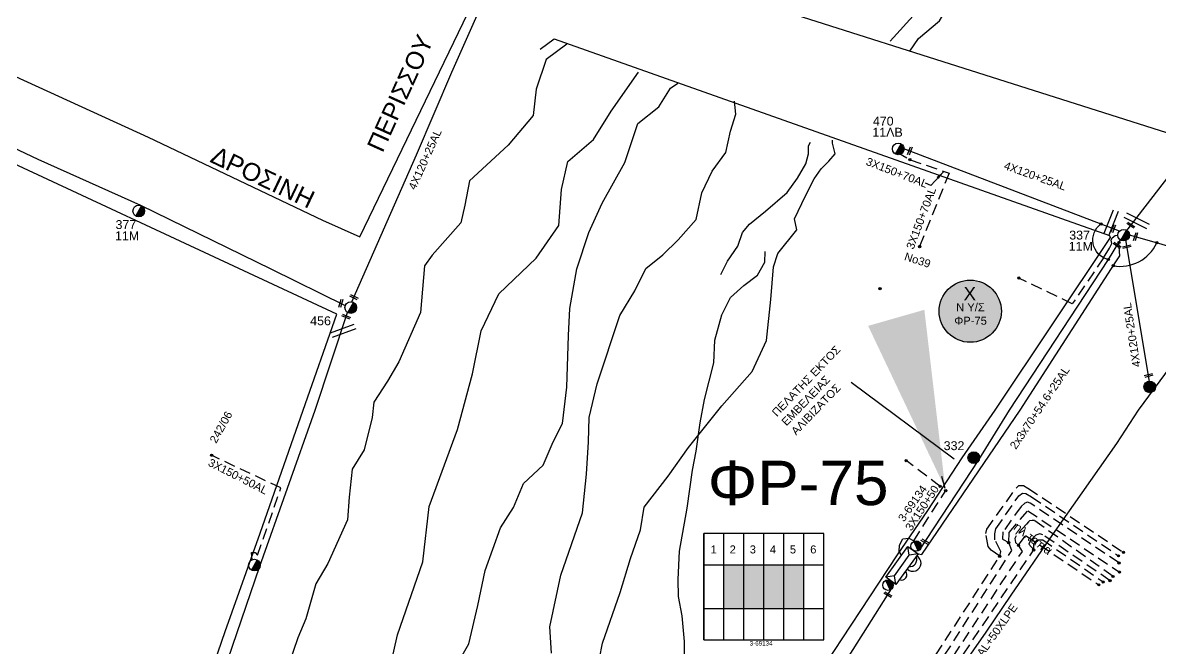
# Model space of a CAD drawing. Header units: millimetres. Extents: x 974 to 2037, y 106 to 580.
# Drawn here: x 1429.5 to 1557.4, y 203.5 to 273.9 of the extents above; entities that cross this region are included whole.
import ezdxf
from ezdxf.enums import TextEntityAlignment as Align

# ---------------------------------------------------------------- set-up
doc = ezdxf.new("R2010")
doc.units = ezdxf.units.MM
doc.linetypes.add('DASHED', pattern=[19.05, 12.7, -6.35])
for name, color, linetype in [('Άγνωστα', 7, 'Continuous'), ('Ασφαλειοκιβώτια Χ.Τ 6 αναχωρήσεων', 7, 'Continuous'), ('Γέφυρες Εναέριου Δικτύου', 7, 'Continuous'), ('Γυμνά εναέρια ΧΤ (3Φ)   4x16AL', 7, 'Continuous'), ('Επιγραφές - Σχήματα', 7, 'Continuous'), ('Καλώδια ΧΤ   3x150+50AL', 7, 'DASHED'), ('Καλώδια ΧΤ   3x150+70AL', 7, 'DASHED'), ('Καλώδια ΧΤ   3x150AL+50XLPE', 7, 'DASHED'), ('Μηχανική τομή', 7, 'Continuous'), ('Πελάτης μέσης τάσης', 7, 'Continuous'), ('Στύλος Ξύλινος', 7, 'Continuous'), ('Στύλος Ξύλινος @ 1', 7, 'Continuous'), ('Στύλος ΦΜ', 7, 'Continuous'), ('Στύλος ΦΜ @ 1', 7, 'Continuous'), ('Συνδέσεις', 7, 'Continuous'), ('Συνεστραμμένα ΧΤ   3x70+54.6+25 AL', 7, 'SYN_LINE'), ('Συνεστραμμένα ΧΤ   4x120+25 AL', 7, 'SYN_LINE'), ('Τομή', 7, 'Continuous'), ('Υποσταθμός εναέριος 2 στύλων', 7, 'Continuous'), ('Υποσταθμός πόλεως', 7, 'Continuous'), ('Υπόβαθρο ΔΕΗ', 7, 'Continuous')]:
    doc.layers.add(name, color=color, linetype=linetype)
doc.styles.get("Standard").update_dxf_attribs({"font": 'arial.ttf'})
doc.linetypes.add('SYN_LINE', pattern='A,0.5,-0.0001,["/\\/\\/\\/",Standard,S=0.1,R=0,X=0,Y=-0.05],-0.25', length=0.7501)
doc.dimstyles.new('ISO-25', dxfattribs={"dimtxt": 2.5, "dimasz": 2.5, "dimexe": 1.25, "dimexo": 0.625, "dimtad": 1, "dimtxsty": 'Standard', "dimcen": 2.5, "dimadec": 0, "dimazin": 0, "dimtfac": 1, "dimtmove": 0, "dimatfit": 3, "dimfxl": 1, "dimarcsym": 0})

# ---------------------------------------------------------------- blocks, each defined once
blk = doc.blocks.new('ΥΠΑΡΧΩΝ ΤΣΙΜΕΝΤΕΝΙΟΣ ΣΤΥΛΟΣ')
at = {"layer": 'Στύλος ΦΜ'}
blk.add_hatch(color=256, dxfattribs=at).paths.add_polyline_path([(-1.29, -2.28, 0.574793), (2.62, 0, 0.268822), (1.3, 2.27)])
blk.add_line((-1.29, -2.28), (1.3, 2.27), dxfattribs=at)
blk.add_circle((0, 0), 2.62, dxfattribs=at)
at = {"layer": 'Στύλος ΦΜ', "flags": 4}
for tag, p in [('ΑΡΙΘΜΟΣ', (-4.68, 8.05)), ('ΤΥΠΟΣ', (-4.91, 3.03))]:
    blk.add_attdef(tag, p, '', height=4, dxfattribs=at)
blk = doc.blocks.new('_ΣΥΝΔΕΣΗ')
at = {"layer": 'Συνδέσεις', "linetype": 'SYN_LINE', "ltscale": 40}
blk.add_hatch(color=256, dxfattribs=at).paths.add_polyline_path([(0.5, -0.01, 1), (-0.5, -0.01, 1)])
at = {"layer": 'Συνδέσεις'}
blk.add_circle((0, -0.01), 0.5, dxfattribs=at)
blk = doc.blocks.new('ΤΟΜΗ')
at = {"layer": 'Τομή', "ltscale": 40}
for p, q in [((-5.68, 0), (5.68, 0)), ((5.68, -2.33), (-5.68, -2.33))]:
    blk.add_line(p, q, dxfattribs=at)
blk = doc.blocks.new('ΜΗΧΑΝΙΚΗ ΤΟΜΗ')
at = {"layer": 'Μηχανική τομή', "ltscale": 40}
for p, q in [((-1.89, 0.78), (1.89, 0.78)), ((1.89, 0), (-1.89, 0))]:
    blk.add_line(p, q, dxfattribs=at)
blk = doc.blocks.new('ΥΠΟΣΤΑΘΜΟΣ ΕΝΑΕΡΙΟΣ ΕΠΙ 2 ΣΤΥΛΩΝ')
at = {"layer": 'Υποσταθμός εναέριος 2 στύλων', "linetype": 'Continuous'}
for points in [[(-11.97, -2.11, 0.574793), (-8.45, -0.07, 0.268822), (-9.64, 1.98)], [(9.68, -2.15, 0.574793), (13.19, -0.1, 0.268822), (12.01, 1.95)]]:
    blk.add_hatch(color=256, dxfattribs=at).paths.add_polyline_path(points)
for p, q in [((-11.97, -2.11), (-9.64, 1.98)), ((9.68, -2.15), (12.01, 1.95))]:
    blk.add_line(p, q, dxfattribs=at)
for centre in [(-10.81, -0.07), (10.84, -0.1)]:
    blk.add_circle(centre, 2.36, dxfattribs=at)
at = {"layer": 'Υποσταθμός πόλεως', "linetype": 'Continuous', "ltscale": 40}
blk.add_lwpolyline([(-8.57, 2.82), (8.57, 2.82), (8.57, -2.82), (-8.57, -2.82)], close=True, dxfattribs=at)
for points in [[(-5.75, 0), (-8.57, 2.82)], [(-8.57, -2.82), (-5.75, 0)], [(-5.75, 0), (5.75, 0)], [(5.75, 0), (8.57, 2.82)], [(8.57, -2.82), (5.75, 0)]]:
    blk.add_lwpolyline(points, dxfattribs=at)
at = {"layer": 'Υποσταθμός εναέριος 2 στύλων', "ltscale": 40, "flags": 1}
for tag, p in [('ΜΕΤΑΣΧΗΜΑΤΙΣΜΟΣ', (14.09, 2.51)), ('ΙΣΧΥΣ', (14.07, -0.28)), ('ΑΡΙΘΜΟΣ', (14.19, -3))]:
    blk.add_attdef(tag, p, '', height=1.8, dxfattribs=at)
blk = doc.blocks.new('ΥΠΑΡΧΩΝ ΞΥΛΙΝΟΣ ΣΤΥΛΟΣ')
at = {"layer": 'Στύλος Ξύλινος'}
h = blk.add_hatch(color=256, dxfattribs=at)
h.paths.add_polyline_path([(-2.62, 0, 0.270008), (-1.29, -2.28), (1.3, 2.27, 0.576266)])
h.paths.add_polyline_path([(-1.29, -2.28, 0.574793), (2.62, 0, 0.268822), (1.3, 2.27)])
blk.add_line((-1.29, -2.28), (1.3, 2.27), dxfattribs=at)
blk.add_circle((0, 0), 2.62, dxfattribs=at)
at = {"layer": 'Στύλος Ξύλινος', "flags": 4}
for tag, p in [('ΑΡΙΘΜΟΣ', (-4.91, 8.6)), ('ΤΥΠΟΣ', (-4.85, 3.39))]:
    blk.add_attdef(tag, p, '', height=4, dxfattribs=at)
blk = doc.blocks.new('ΠΕΛΑΤΗΣ ΜΕΣΗΣ ΤΑΣΗΣ')
at = {"layer": 'Πελάτης μέσης τάσης', "ltscale": 40, "true_color": 0x5db6e9}
blk.add_hatch(color=143, dxfattribs=at).paths.add_polyline_path([(3.5, 0, 1), (-3.5, 0, 1)])
at = {"layer": 'Πελάτης μέσης τάσης', "ltscale": 40}
blk.add_circle((0, 0), 3.5, dxfattribs=at)
at = {"layer": 'Πελάτης μέσης τάσης', "ltscale": 30, "insert": (-0.75, 2.73), "char_height": 1.5, "width": 113.5809, "attachment_point": 1}
blk.add_mtext('X', dxfattribs=at)
at = {"layer": 'Πελάτης μέσης τάσης', "ltscale": 40}
blk.add_attdef('ΑΡΙΘΜΟΣ_001', (-1.34, -1.06), '', height=1.5, dxfattribs=at)
blk = doc.blocks.new('ΑΣΦΑΛΕΙΟΚΙΒΩΤΙΟ ΥΠΟΣΤΑΘΜΟΥ 6A ΑΝΑΧΩΡΗΣΕΩΝ_')
at = {"layer": 'Ασφαλειοκιβώτια Χ.Τ 6 αναχωρήσεων'}
blk.add_hatch(color=5, dxfattribs=at).paths.add_polyline_path([(6.75, 8.43), (4.5, 8.43), (4.5, 3.52), (6.75, 3.52)])
at = {"layer": 'Ασφαλειοκιβώτια Χ.Τ 6 αναχωρήσεων', "ltscale": 40}
for p, q in [((0, 0), (0, 11.95)), ((2.25, 0), (2.25, 11.95)), ((4.5, 0), (4.5, 11.95)), ((6.75, 0), (6.75, 11.95)), ((9, 0), (9, 11.95)), ((11.25, 0), (11.25, 11.95)), ((0, 8.43), (13.5, 8.43)), ((0, 3.52), (13.5, 3.52))]:
    blk.add_line(p, q, dxfattribs=at)
at = {"layer": 'Ασφαλειοκιβώτια Χ.Τ 6 αναχωρήσεων'}
blk.add_lwpolyline([(13.5, 0), (13.5, 11.95), (0, 11.95), (0, 0)], close=True, dxfattribs=at)
for s, p in [('1', (0.76, 9.71)), ('2', (2.91, 9.71)), ('3', (5.17, 9.71)), ('4', (7.43, 9.71)), ('5', (9.68, 9.71)), ('6', (11.97, 9.71))]:
    blk.add_text(s, height=0.9, dxfattribs=at).set_placement(p)
at = {"layer": 'Ασφαλειοκιβώτια Χ.Τ 6 αναχωρήσεων', "ltscale": 40}
for tag, height, p in [('ΟΝΟΜΑ', 1.25, (-1.17, 5.91)), ('ΚΕΙΜΕΝΟ 1', 0.5, (1.2, 1.92)), ('ΚΕΙΜΕΝΟ 2', 0.5, (3.37, 1.92)), ('ΚΕΙΜΕΝΟ 3', 0.5, (5.72, 1.92)), ('ΚΕΙΜΕΝΟ 4', 0.5, (7.97, 1.92)), ('ΚΕΙΜΕΝΟ 5', 0.5, (10.18, 1.92)), ('ΚΕΙΜΕΝΟ 6', 0.5, (12.41, 1.92))]:
    blk.add_attdef(tag, text='', height=height, rotation=90, dxfattribs=at).set_placement(p, align=Align.MIDDLE_CENTER)
blk.add_attdef('ΣΧ', text='', height=0.5, dxfattribs=at).set_placement((6.44, -0.4), align=Align.MIDDLE_CENTER)

msp = doc.modelspace()

# ---------------------------------------------------------------- hatches: boundary and pattern name
at = {"layer": 'Ασφαλειοκιβώτια Χ.Τ 6 αναχωρήσεων'}
for color, points in [(27, [(1510.57, 212.85), (1508.32, 212.85), (1508.32, 207.94), (1510.57, 207.94)]), (30, [(1515.07, 212.85), (1512.82, 212.85), (1512.82, 207.94), (1515.07, 207.94)]), (133, [(1517.32, 212.85), (1515.07, 212.85), (1515.07, 207.94), (1517.32, 207.94)])]:
    msp.add_hatch(color=color, dxfattribs=at).paths.add_polyline_path(points)

# ---------------------------------------------------------------- linework, layer by layer
at = {"layer": 'Άγνωστα', "color": 5, "linetype": 'DASHED', "ltscale": 0.1}
msp.add_lwpolyline([(1551.03, 247.42), (1547.51, 242.23), (1541.5, 245.13)], dxfattribs=at)
at = {"layer": 'Γέφυρες Εναέριου Δικτύου', "ltscale": 0.1}
for points in [[(1551.51, 247.23, -0.631935), (1550.74, 251.23)], [(1552.11, 246.52, 0.341759), (1557.01, 249.1)]]:
    msp.add_lwpolyline(points, format="xyb", dxfattribs=at)
at = {"layer": 'Γυμνά εναέρια ΧΤ (3Φ)   4x16AL', "color": 5, "linetype": 'DASHED', "ltscale": 5}
msp.add_lwpolyline([(1551.03, 247.42), (1551.68, 248.5), (1551.96, 249.03), (1551.9, 249.38), (1552, 249.66), (1552.32, 249.91), (1552.64, 249.96)], dxfattribs=at)
at = {"layer": 'Επιγραφές - Σχήματα', "ltscale": 5}
msp.add_lwpolyline([(1522.66, 233.4), (1522.66, 233.4), (1534.24, 224.77), (1534.24, 224.77), (1534.24, 224.77), (1534.24, 224.77), (1534.24, 224.77)], dxfattribs=at)
at = {"layer": 'Καλώδια ΧΤ   3x150+50AL', "color": 27, "ltscale": 0.1}
msp.add_lwpolyline([(1455.28, 213.41), (1455.22, 214.23), (1455.62, 214.23), (1455.9, 213.94), (1458.52, 221.5), (1450.71, 225.18)], dxfattribs=at)
at = {"layer": 'Καλώδια ΧΤ   3x150+50AL', "ltscale": 0.1}
msp.add_lwpolyline([(1532.66, 221.68), (1528.83, 224.58)], dxfattribs=at)
at = {"layer": 'Καλώδια ΧΤ   3x150+50AL', "color": 30, "ltscale": 0.1}
for points in [[(1529.69, 215.56), (1533.28, 221.21)], [(1528.32, 213.94), (1528.04, 214.36), (1528.07, 215.07), (1528.47, 215.79), (1529.15, 215.86), (1529.69, 215.56)]]:
    msp.add_lwpolyline(points, dxfattribs=at)
at = {"layer": 'Καλώδια ΧΤ   3x150+70AL', "color": 5, "ltscale": 0.1}
for points in [[(1527.82, 259.31), (1529.27, 258.46)], [(1529.27, 258.46), (1533.66, 256.94), (1530.34, 248.68)]]:
    msp.add_lwpolyline(points, dxfattribs=at)
at = {"layer": 'Καλώδια ΧΤ   3x150AL+50XLPE', "color": 133, "ltscale": 0.1}
for points in [[(1539.35, 213.81), (1538.38, 214.51), (1538.07, 214.9), (1537.79, 216.39), (1537.89, 216.85), (1541.19, 221.49), (1541.5, 221.77), (1542.04, 221.77), (1542.53, 221.49), (1553.27, 214.26)], [(1525.8, 185.37), (1524.33, 186.25), (1527.69, 191.83), (1525.98, 193.12), (1539.35, 213.81), (1539.46, 214.34), (1538.82, 215.67), (1538.82, 216.34), (1538.93, 216.91), (1541.5, 220.6), (1541.91, 220.91), (1542.3, 220.87), (1542.91, 220.52), (1552.71, 213.86)]]:
    msp.add_lwpolyline(points, dxfattribs=at)
at = {"layer": 'Καλώδια ΧΤ   3x150AL+50XLPE', "color": 1, "ltscale": 0.1}
for points in [[(1529.78, 191.27), (1526.98, 193.05), (1540.71, 214.45), (1540.36, 215.35), (1540.42, 216.49), (1542.52, 218.94), (1552.82, 212.03)], [(1552.77, 213.06), (1542.79, 219.78), (1542.47, 219.91), (1542.16, 219.8), (1541.76, 219.43), (1539.71, 216.55), (1539.67, 215.74), (1540.36, 215.35)]]:
    msp.add_lwpolyline(points, dxfattribs=at)
at = {"layer": 'Καλώδια ΧΤ   3x150AL+50XLPE', "color": 5, "ltscale": 0.1}
for points in [[(1552.1, 211.54), (1543.25, 217.83), (1543.02, 217.85), (1542.69, 217.79), (1542.6, 217.67), (1542.36, 217.43), (1541.2, 216.12), (1541.05, 215.81), (1541.13, 215.38), (1541.46, 215.05)], [(1530.1, 191.74), (1527.89, 193.09), (1541.9, 214.35), (1541.46, 215.05), (1542.27, 216.14), (1550.5, 210.6)]]:
    msp.add_lwpolyline(points, dxfattribs=at)
at = {"layer": 'Καλώδια ΧΤ   3x150AL+50XLPE', "color": 2, "ltscale": 0.1}
for points in [[(1551.76, 211.06), (1544.21, 216.23), (1543.86, 216.34), (1543.4, 216.19), (1543.2, 215.98), (1542.82, 215.59), (1542.63, 215.19), (1543.18, 214.53)], [(1530.45, 192.26), (1528.88, 193.33), (1543.18, 214.53), (1543.18, 215.26), (1543.55, 215.68), (1544.19, 215.67), (1550.99, 210.92)]]:
    msp.add_lwpolyline(points, dxfattribs=at)
at = {"layer": 'Συνεστραμμένα ΧΤ   3x70+54.6+25 AL', "color": 133, "ltscale": 10}
msp.add_lwpolyline([(1530.17, 214.1), (1530.61, 214.01), (1541.66, 230.27), (1552.26, 246.75), (1552.86, 247.64), (1552.76, 249.14), (1552.92, 249.42)], dxfattribs=at)
at = {"layer": 'Συνεστραμμένα ΧΤ   3x70+54.6+25 AL', "color": 5, "ltscale": 10}
msp.add_lwpolyline([(1530.33, 214.51), (1537.02, 224.67), (1540.47, 230.27), (1551.57, 247.22), (1552.76, 249.14)], dxfattribs=at)
at = {"layer": 'Συνεστραμμένα ΧΤ   3x70+54.6+25 AL', "color": 133, "ltscale": 10}
msp.add_lwpolyline([(1528.94, 212.39, 1.193489), (1529.99, 213.85)], format="xyb", dxfattribs=at)
at = {"layer": 'Συνεστραμμένα ΧΤ   3x70+54.6+25 AL', "color": 5, "ltscale": 10}
msp.add_lwpolyline([(1529.12, 212.64, 0.582914), (1529.95, 213.79)], format="xyb", dxfattribs=at)
at = {"layer": 'Συνεστραμμένα ΧΤ   3x70+54.6+25 AL', "color": 27, "ltscale": 15}
msp.add_lwpolyline([(1528.08, 211.19, 0.846471), (1528.75, 212.12)], format="xyb", dxfattribs=at)
at = {"layer": 'Συνεστραμμένα ΧΤ   3x70+54.6+25 AL', "color": 27, "ltscale": 10}
msp.add_lwpolyline([(1467.69, 122.12), (1474.33, 131.51), (1490.91, 155.79), (1506.26, 178.07), (1520.63, 199.76), (1527.2, 210.14)], dxfattribs=at)
at = {"layer": 'Συνεστραμμένα ΧΤ   4x120+25 AL', "color": 6, "ltscale": 10}
msp.add_lwpolyline([(1644.76, 359.75), (1632.97, 344.93), (1621.44, 331.1), (1603.09, 309.54), (1592.93, 298.03), (1575.87, 278.57), (1571.51, 273.68), (1553.51, 250.33)], dxfattribs=at)
at = {"layer": 'Συνεστραμμένα ΧΤ   4x120+25 AL', "color": 85, "ltscale": 10}
for points in [[(1384.23, 280.07), (1396.88, 274.57), (1414.11, 266.6), (1431.18, 258.53), (1442.71, 253.33), (1457.38, 246.17), (1465.76, 242.05)], [(1466.48, 242.45), (1473.75, 259.01), (1477.75, 268.3), (1481.78, 277.45)]]:
    msp.add_lwpolyline(points, dxfattribs=at)
at = {"layer": 'Συνεστραμμένα ΧΤ   4x120+25 AL', "color": 5, "ltscale": 10}
msp.add_lwpolyline([(1552.83, 250.42), (1528.4, 259.76)], dxfattribs=at)
at = {"layer": 'Συνεστραμμένα ΧΤ   4x120+25 AL', "color": 133, "ltscale": 10}
for points in [[(1553.48, 249.45), (1556.16, 233.48), (1556.16, 233.48)], [(1553.81, 250.02), (1572.22, 244.75), (1586.54, 240.12)]]:
    msp.add_lwpolyline(points, dxfattribs=at)
at = {"layer": 'Συνεστραμμένα ΧΤ   4x120+25 AL', "color": 27, "ltscale": 10}
msp.add_lwpolyline([(1443.31, 175.15), (1456.13, 212.7), (1462.38, 230.27), (1466.01, 241.26)], dxfattribs=at)
at = {"layer": 'Υπόβαθρο ΔΕΗ'}
for points in [[(1492.83, 284.23), (1493.53, 282.08), (1558.95, 261.26), (1585.2, 291.83), (1601.11, 309.87), (1616.04, 327.04), (1631, 344.93), (1633.68, 348.37), (1637.78, 353.54), (1643.86, 361.33)], [(1467.38, 249.79), (1480.59, 277.17), (1458.94, 287.28), (1436.49, 298.01), (1412.56, 309.13), (1395.99, 317.33), (1382.6, 289.89), (1404.26, 279.42), (1423.4, 270.22), (1443.58, 260.98), (1463.19, 251.65), (1467.38, 249.79)], [(1461.01, 230.27), (1464.8, 241.05), (1417.94, 262.89), (1379.27, 281.09), (1354.89, 230.27), (1353.26, 226.97), (1361.34, 223.11), (1368.34, 219.78), (1376.55, 215.85), (1387.44, 210.73), (1399.34, 204.93), (1413.16, 198.43), (1430.3, 190.16), (1444.65, 183.52), (1447.57, 191.73), (1452.24, 205.33), (1456.17, 216.41), (1461.01, 230.27)], [(1487.66, 270.89), (1489.23, 272.07), (1551.69, 249.92), (1551.77, 249.68), (1538.79, 230.27), (1535.1, 224.89), (1531.22, 218.97), (1527.83, 213.98), (1521.6, 204.52), (1515.31, 194.92), (1511.43, 189.12), (1507.39, 183.25), (1502.4, 175.88), (1497.64, 168.8), (1494.04, 163.34), (1490.74, 158.62), (1486.57, 152.42), (1485.45, 150.97), (1480.56, 143.51), (1477.91, 139.92), (1471.45, 130.17)], [(1481.22, 122.2), (1484.5, 127.31), (1490, 135.26), (1495.38, 143.06), (1501.06, 151.13), (1506.52, 158.91), (1509.43, 163.15), (1512.78, 167.91), (1515.26, 171.49), (1517.79, 175.29), (1521.48, 180.74), (1525.76, 187.17), (1530.28, 194.05), (1533.94, 199.69), (1537.81, 205.25), (1540.64, 209.42), (1545.31, 216.25), (1547.64, 219.56), (1552.51, 226.5), (1554.97, 230.27), (1565.75, 244.89)]]:
    msp.add_lwpolyline(points, dxfattribs=at)
at = {"layer": 'Υπόβαθρο ΔΕΗ', "ltscale": 2}
for points in [[(1529.23, 270.68), (1530.22, 272.12), (1532.58, 274.1), (1534.23, 276.91), (1537.53, 280.64), (1538.15, 284.19), (1541.67, 288.69), (1542.99, 290.71), (1543.94, 292.65), (1545.71, 293.52), (1546.66, 294.35), (1549.48, 298.66), (1552.09, 300.39), (1555.39, 303.87), (1559.19, 306.3), (1562.85, 310.71), (1565.4, 314.35), (1569.57, 317.53), (1573.06, 319.3), (1578.68, 320.6), (1580.19, 322.47)], [(1527.02, 271.81), (1530.01, 275.08), (1532.44, 276.95), (1533.1, 278.72), (1534.59, 284.04), (1534.78, 287.31), (1535.06, 290.77), (1536.84, 292.64), (1538.42, 293.48)], [(1490.67, 271.46), (1488.33, 269.74), (1487.24, 266.4), (1486.9, 263.44), (1484.08, 260.1), (1479.73, 256.07), (1479.2, 253.35), (1478.77, 251.35), (1475.52, 247.71), (1474.66, 246.51), (1474.23, 241.25), (1471.79, 235.71), (1470.5, 233.51), (1468.97, 231.17), (1468.78, 229.45), (1467.87, 225.81), (1466.53, 223.61), (1466.2, 220.45), (1466.01, 217.92), (1463.81, 212.99), (1462.46, 210.69), (1461.32, 206.78), (1460.41, 204.63), (1459.36, 201.56)], [(1469.43, 195.09), (1471.62, 204.95), (1474.49, 213.18), (1475.19, 219.43), (1478.37, 228.09), (1480.05, 234.34), (1481.05, 239.2), (1483.03, 243.36), (1487.21, 247.37), (1489.79, 251.04), (1490.08, 255.1), (1490.78, 258.27), (1493.66, 260.75), (1495.64, 263.93), (1498.72, 268.31)], [(1478.04, 201.12), (1479.65, 203.96), (1480.66, 208.27), (1481.49, 212.22), (1483.22, 217.02), (1484.67, 219.3), (1485.78, 222.02), (1488.01, 224.08), (1489.12, 226.7), (1490.18, 228.75), (1490.68, 232.84), (1490.85, 238.68), (1491.02, 241.72), (1491.8, 246.17), (1493.13, 250.28), (1494.64, 253.56), (1497.2, 258.14), (1498.64, 262.54), (1501.01, 264.41), (1502.33, 266.52), (1503.17, 267.07)], [(1488.93, 202.89), (1488.76, 205.85), (1490.01, 211.67), (1492.44, 218.69), (1492.89, 223.04), (1493.12, 226.71), (1493.17, 229.42), (1494.08, 233.23), (1496.62, 240.92), (1498.32, 243.68), (1499.56, 246.22), (1501.48, 247.75), (1503.18, 249.44), (1505.22, 251.72), (1505.84, 254.71), (1507.03, 257.16), (1508.55, 259.25), (1509.06, 261.67), (1509.68, 263.59), (1509.51, 265.06)], [(1494.02, 200.57), (1494.69, 204.02), (1496.67, 209.73), (1497.83, 213.55), (1498.95, 216.78), (1499.36, 219.33), (1502.05, 222.84), (1504.34, 226.07), (1508.11, 230.74), (1511.52, 234.61), (1513.13, 238.1), (1513.63, 242.73), (1513.9, 246.4), (1514.39, 247.88), (1516.54, 250.58), (1516.27, 251.79), (1517.53, 254.39), (1518.47, 256.32), (1519.28, 257.44), (1520.13, 258.29), (1520.85, 259.1), (1520.53, 260.3), (1520.53, 260.66)], [(1507.99, 245.52), (1508.74, 247.03), (1509.89, 248.73), (1510.44, 250.27), (1511.23, 251.19), (1513.03, 252.66), (1515.46, 254.77), (1516.61, 256.38), (1517.56, 258.01), (1517.83, 259.1), (1517.83, 260.01), (1518.09, 260.44)], [(1505.26, 188.65), (1505.74, 191.49), (1505.1, 192.42), (1504.17, 193.72), (1503.85, 197.18), (1503.92, 204.21), (1503.66, 207.12), (1503.24, 209.29), (1503.18, 211.18), (1503.34, 214.38), (1504.2, 219.21), (1504.81, 223.49), (1505.23, 225.66), (1505.67, 228.83), (1506.15, 231.45), (1507.21, 235.58), (1507.33, 238.13), (1508.1, 241), (1509.09, 242.95), (1510.56, 244.3), (1512.13, 245.45), (1512.93, 246.92), (1512.96, 248.13)]]:
    msp.add_lwpolyline(points, dxfattribs=at)

# ---------------------------------------------------------------- block references
at = {"layer": 'Ασφαλειοκιβώτια Χ.Τ 6 αναχωρήσεων'}
ref = msp.add_blockref('ΑΣΦΑΛΕΙΟΚΙΒΩΤΙΟ ΥΠΟΣΤΑΘΜΟΥ 6A ΑΝΑΧΩΡΗΣΕΩΝ_', (1506.07, 204.42), dxfattribs=at)
ref.add_attrib('ΣΧ', '3-69134', dxfattribs={"ltscale": 40, "height": 0.5}).set_placement((1512.52, 204.01), align=Align.MIDDLE_CENTER)
at = {"layer": 'Μηχανική τομή'}
for p, xscale, yscale, zscale, rotation in [((1529.33, 259.41), 0.2499999999999822, 0.2499999999999822, 0.2499999999999822, 70.05233017071524), ((1552.21, 250.65), 0.2499999999999448, 0.2499999999999448, 0.2499999999999448, 67.53594673469344), ((1554.04, 251.01), 0.2500000000000223, 0.2500000000000223, 0.2500000000000223, 326.2176324478467), ((1554.72, 249.76), 0.2499999999998633, 0.2499999999998633, 0.2499999999998633, 72.08204180798833), ((1552.51, 248.74), 0.2499999999999637, 0.2499999999999637, 0.2499999999999637, 325.8495800829925), ((1553.67, 248.57), 0.2500000000000102, 0.2500000000000102, 0.2500000000000102, 12.47230066602966), ((1466.68, 242.9), 0.2499999999999835, 0.2499999999999835, 0.2499999999999835, 333.4711832306412), ((1465.34, 242.26), 0.2500000000000092, 0.2500000000000092, 0.2500000000000092, 73.56048659947439), ((1465.82, 240.69), 0.2499999999999951, 0.2499999999999951, 0.2499999999999951, 337.0057526825928), ((1556.12, 234.08), 0.2500000000000009, 0.2500000000000009, 0.2500000000000009, 15.25300386174866), ((1530.9, 215.37), 0.2500000000000075, 0.2500000000000075, 0.2500000000000075, 330.4650711979529), ((1526.73, 209.41), 0.2500000000000075, 0.2500000000000075, 0.2500000000000075, 330.4650711979529)]:
    msp.add_blockref('ΜΗΧΑΝΙΚΗ ΤΟΜΗ', p, dxfattribs=dict(at, xscale=xscale, yscale=yscale, zscale=zscale, rotation=rotation))
at = {"layer": 'Πελάτης μέσης τάσης'}
ref = msp.add_blockref('ΠΕΛΑΤΗΣ ΜΕΣΗΣ ΤΑΣΗΣ', (1536.04, 241.4), dxfattribs=at)
ref.add_attrib('ΑΡΙΘΜΟΣ_001', 'Ν Υ/Σ', (1534.45, 241.4), dxfattribs={"ltscale": 40, "height": 0.9})
ref.add_attrib('ΑΡΙΘΜΟΣ_002', 'ΦΡ-75', (1534.25, 239.88), dxfattribs={"ltscale": 40, "height": 0.9})
at = {"layer": 'Στύλος Ξύλινος @ 1', "ltscale": 40, "xscale": 0.25, "yscale": 0.25, "zscale": 0.25}
msp.add_blockref('ΥΠΑΡΧΩΝ ΞΥΛΙΝΟΣ ΣΤΥΛΟΣ', (1556.22, 232.88), dxfattribs=at)
at = {"layer": 'Στύλος Ξύλινος @ 1', "ltscale": 40}
ref = msp.add_blockref('ΥΠΑΡΧΩΝ ΞΥΛΙΝΟΣ ΣΤΥΛΟΣ', (1536.44, 224.91), dxfattribs=dict(at, xscale=0.25, yscale=0.25, zscale=0.25))
ref.add_attrib('ΤΥΠΟΣ', '332', (1533.05, 225.76), dxfattribs={"layer": 'Στύλος Ξύλινος', "height": 1, "flags": 4})
at = {"layer": 'Στύλος ΦΜ @ 1', "ltscale": 40}
ref = msp.add_blockref('ΥΠΑΡΧΩΝ ΤΣΙΜΕΝΤΕΝΙΟΣ ΣΤΥΛΟΣ', (1527.94, 259.67), dxfattribs=dict(at, xscale=0.25, yscale=0.25, zscale=0.25))
ref.add_attrib('ΤΥΠΟΣ', '11ΛB', (1525.03, 261.05), dxfattribs={"layer": 'Στύλος ΦΜ', "height": 1, "flags": 4})
ref.add_attrib('ΑΡΙΘΜΟΣ', '470', (1525.09, 262.3), dxfattribs={"layer": 'Στύλος ΦΜ', "height": 1, "flags": 4})
ref = msp.add_blockref('ΥΠΑΡΧΩΝ ΤΣΙΜΕΝΤΕΝΙΟΣ ΣΤΥΛΟΣ', (1442.53, 252.68), dxfattribs=dict(at, xscale=0.25, yscale=0.25, zscale=0.25))
ref.add_attrib('ΤΥΠΟΣ', '11M', (1439.86, 249.39), dxfattribs={"layer": 'Στύλος ΦΜ', "height": 1, "flags": 4})
ref.add_attrib('ΑΡΙΘΜΟΣ', '377', (1439.92, 250.65), dxfattribs={"layer": 'Στύλος ΦΜ', "height": 1, "flags": 4})
ref = msp.add_blockref('ΥΠΑΡΧΩΝ ΤΣΙΜΕΝΤΕΝΙΟΣ ΣΤΥΛΟΣ', (1553.29, 249.96), dxfattribs=dict(at, xscale=0.25, yscale=0.25, zscale=0.25))
ref.add_attrib('ΤΥΠΟΣ', '11M', (1547.11, 248.21), dxfattribs={"layer": 'Στύλος ΦΜ', "height": 1, "flags": 4})
ref.add_attrib('ΑΡΙΘΜΟΣ', '337', (1547.17, 249.47), dxfattribs={"layer": 'Στύλος ΦΜ', "height": 1, "flags": 4})
ref = msp.add_blockref('ΥΠΑΡΧΩΝ ΤΣΙΜΕΝΤΕΝΙΟΣ ΣΤΥΛΟΣ', (1466.37, 241.81), dxfattribs=dict(at, xscale=0.25, yscale=0.25, zscale=0.25))
ref.add_attrib('ΤΥΠΟΣ', '456', (1461.81, 239.82), dxfattribs={"layer": 'Στύλος ΦΜ', "height": 1, "flags": 4})
at = {"layer": 'Στύλος ΦΜ @ 1', "ltscale": 40, "xscale": 0.25, "yscale": 0.25, "zscale": 0.25}
msp.add_blockref('ΥΠΑΡΧΩΝ ΤΣΙΜΕΝΤΕΝΙΟΣ ΣΤΥΛΟΣ', (1455.54, 212.82), dxfattribs=at)
at = {"layer": 'Συνδέσεις', "xscale": 0.25, "yscale": 0.25, "zscale": 0.25}
for p in [(1529.25, 258.47), (1550.74, 251.23), (1530.34, 248.68), (1552.76, 249.14), (1557.02, 249.11), (1551.57, 247.22), (1552.12, 246.53), (1541.5, 245.13), (1525.89, 243.94), (1450.72, 225.19), (1528.83, 224.58), (1532.66, 221.68), (1533.28, 221.21), (1540.36, 215.35), (1541.46, 215.05), (1539.35, 213.81), (1543.18, 214.53), (1552.71, 213.86), (1553.27, 214.26), (1552.77, 213.06), (1551.76, 211.06), (1552.1, 211.54), (1552.82, 212.03), (1550.5, 210.6), (1550.99, 210.92)]:
    msp.add_blockref('_ΣΥΝΔΕΣΗ', p, dxfattribs=at)
at = {"layer": 'Τομή'}
for p, xscale, yscale, zscale, rotation in [((1551.61, 251.51), 0.2500000000001206, 0.2500000000001206, 0.2500000000001206, 68.18739664971275), ((1554.62, 251.32), 0.2500000000000679, 0.2500000000000679, 0.2500000000000679, 153.4210196372129), ((1465.42, 239.46), 0.2499999999999945, 0.2499999999999945, 0.2499999999999945, 20.23479752698695)]:
    msp.add_blockref('ΤΟΜΗ', p, dxfattribs=dict(at, xscale=xscale, yscale=yscale, zscale=zscale, rotation=rotation))
at = {"layer": 'Υποσταθμός εναέριος 2 στύλων', "xscale": 0.2499999999999937, "yscale": 0.2499999999999937, "zscale": 0.2499999999999937, "rotation": 54.34897125401186}
msp.add_blockref('ΥΠΟΣΤΑΘΜΟΣ ΕΝΑΕΡΙΟΣ ΕΠΙ 2 ΣΤΥΛΩΝ', (1528.35, 212.77), dxfattribs=at)

# ---------------------------------------------------------------- texts
at = {"layer": 'Άγνωστα', "color": 7}
note = msp.add_mtext_dynamic_manual_height_columns('{\\H0.55556x;ηλ.ταπα}\\P', width=1.8, gutter_width=12.5, heights=[0.0453, 0], dxfattribs=dict(at, insert=(1530, 226.3), char_height=1.8, attachment_point=1, rotation=323))
for column, words in zip(note.columns.linked_columns, ['\\P']):
    column.text = words
at = {"layer": 'Επιγραφές - Σχήματα', "ltscale": 0.1, "char_height": 2, "width": 27.6397, "attachment_point": 1}
for s, insert, rotation in [('ΠΕΡΙΣΣΟΥ', (1468.13, 259.97), 65.6903), ('ΔΡΟΣΙΝΗ', (1451.3, 260.05), 334.5946)]:
    msp.add_mtext(s, dxfattribs=dict(at, insert=insert, rotation=rotation))
at = {"layer": 'Επιγραφές - Σχήματα', "color": 7, "char_height": 0.9, "width": 84.1859, "attachment_point": 1}
for s, insert, rotation in [('No39', (1528.82, 248.04), 342.0749), ('242/06', (1450.45, 226.89), 60.832), ('3-69134', (1527.85, 218.13), 55.0881)]:
    msp.add_mtext(s, dxfattribs=dict(at, insert=insert, rotation=rotation))
at = {"layer": 'Επιγραφές - Σχήματα', "ltscale": 5, "insert": (1513.64, 230.09), "char_height": 0.9, "width": 12.8139, "attachment_point": 1, "rotation": 46.1422}
msp.add_mtext('ΠΕΛΑΤΗΣ ΕΚΤΟΣ\\PΕΜΒΕΛΕΙΑΣ\\PΑΛΙΒΙΖΑΤΟΣ', dxfattribs=at)
at = {"layer": 'Επιγραφές - Σχήματα', "ltscale": 5, "insert": (1506.52, 224.57), "char_height": 5, "width": 6.4784, "attachment_point": 1}
msp.add_mtext('ΦΡ-75', dxfattribs=at)
at = {"layer": 'Καλώδια ΧΤ   3x150+50AL', "color": 7, "char_height": 0.9, "width": 84.1859, "attachment_point": 1}
for s, insert, rotation in [('3X150+50AL', (1450.65, 224.86), 332.9768), ('3X150+50', (1528.66, 217.08), 56.751)]:
    msp.add_mtext(s, dxfattribs=dict(at, insert=insert, rotation=rotation))
at = {"layer": 'Καλώδια ΧΤ   3x150+70AL', "color": 7, "char_height": 0.9, "width": 84.1859, "attachment_point": 1}
for insert, rotation in [((1524.55, 258.74), 338.8688), ((1528.81, 248.61), 69.4012)]:
    msp.add_mtext('3X150+70AL', dxfattribs=dict(at, insert=insert, rotation=rotation))
at = {"layer": 'Καλώδια ΧΤ   3x150AL+50XLPE', "color": 7, "insert": (1537.57, 203.39), "char_height": 0.9, "width": 13.9242, "attachment_point": 5, "rotation": 54.6874}
msp.add_mtext('8X3X150AL+50XLPE', dxfattribs=at)
at = {"layer": 'Συνεστραμμένα ΧΤ   3x70+54.6+25 AL', "color": 7, "insert": (1540.42, 226.27), "char_height": 0.9, "width": 84.1859, "attachment_point": 1, "rotation": 55.9509}
msp.add_mtext('2x3x70+54.6+25AL', dxfattribs=at)
at = {"layer": 'Συνεστραμμένα ΧΤ   4x120+25 AL', "color": 7, "char_height": 0.9, "width": 84.1859, "attachment_point": 1}
for insert, rotation in [((1472.81, 255.35), 65.7668), ((1540.05, 258.28), 340.3474), ((1554.3, 235.04), 98.5464)]:
    msp.add_mtext('4X120+25AL', dxfattribs=dict(at, insert=insert, rotation=rotation))

# ---------------------------------------------------------------- leaders
at = {"layer": 'Επιγραφές - Σχήματα'}
msp.add_leader([(1533.05, 257.13), (1531.6, 255.57), (1531.02, 255.81)], dimstyle='ISO-25', override={"dimasz": 1, "dimgap": 0.625, "dimtad": 0}, dxfattribs=at)
at = {"layer": 'Επιγραφές - Σχήματα', "ltscale": 50}
msp.add_leader([(1533.23, 221.43), (1532.84, 222.79)], dimstyle='ISO-25', override={"dimasz": 20, "dimtad": 0}, dxfattribs=at)

doc.saveas('drawing.dxf')
